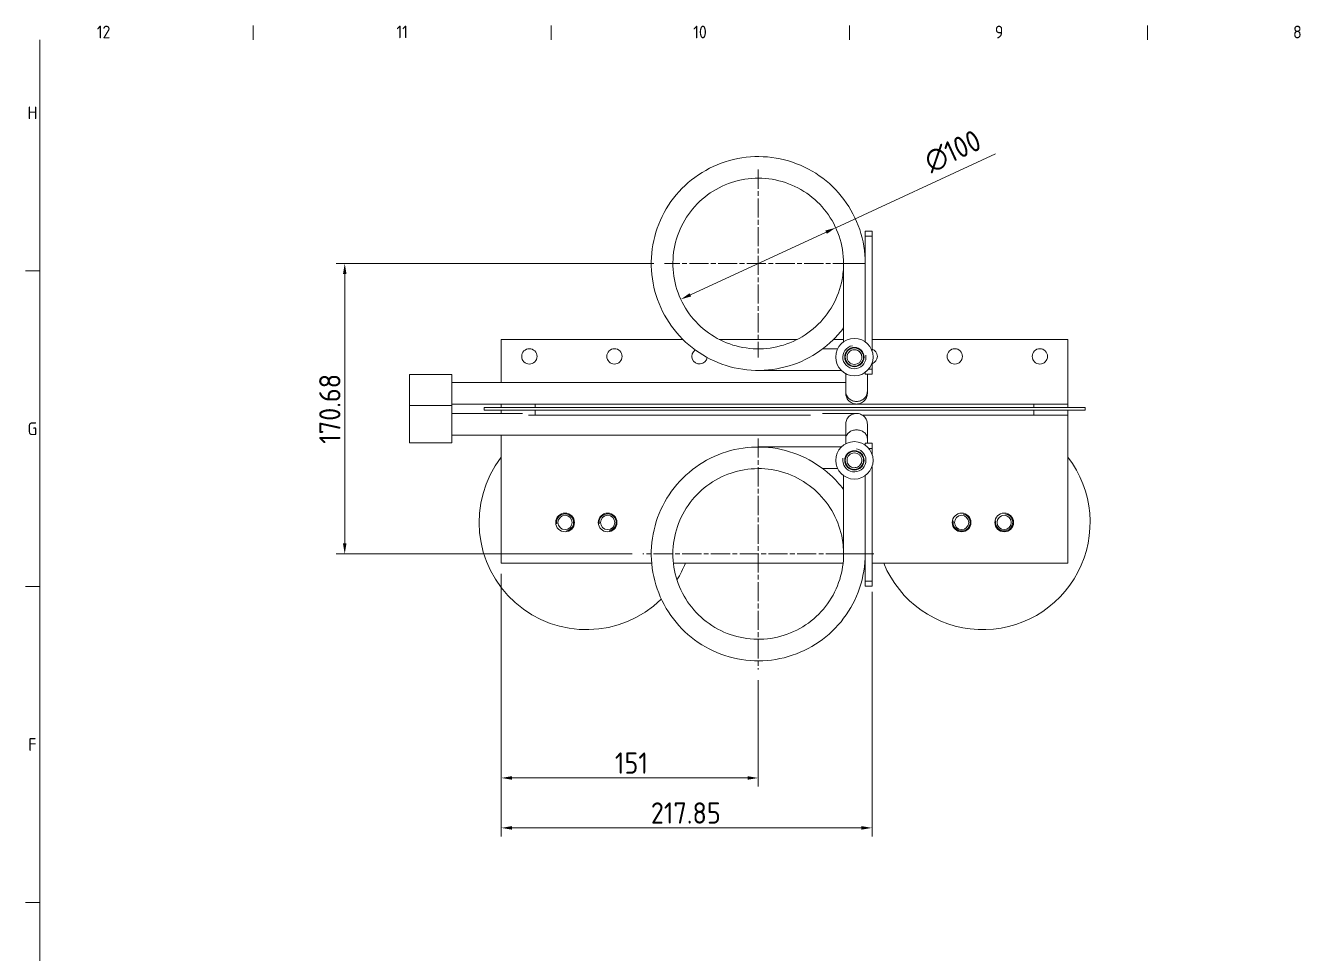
# Model space of a CAD drawing. Header units: millimetres. Extents: x 0 to 2102, y 0 to 1485.
# Drawn here: x 41 to 791, y 898 to 1444 of the extents above; entities that cross this region are included whole.
import ezdxf

# ---------------------------------------------------------------- set-up
doc = ezdxf.new("R2010")
doc.units = ezdxf.units.MM
doc.header["$LTSCALE"] = 2.5
doc.linetypes.add('CHAIN', pattern=[0.3543, 0.2362, -0.0295, 0.0591, -0.0295])
doc.layers.get('0').update_dxf_attribs({"color": 3, "lineweight": 5})
for name, color, linetype, lineweight in [('가시적인 것(ISO)', 3, 'Continuous', 5), ('가시적인 좁은 것(ISO)', 3, 'Continuous', 5), ('경계(ISO)', 7, 'Continuous', 5), ('중심 표식(ISO)', 1, 'Continuous', 5), ('치수(ISO)', 2, 'Continuous', 5)]:
    doc.layers.add(name, color=color, linetype=linetype, lineweight=lineweight)
doc.styles.add('문자 텍스트_PSTEK_POSCO', font='isocp.shx')
doc.styles.add('치수 텍스트_PSTEK_POSCO', font='isocp.shx')
doc.dimstyles.new('치수_PSTEK_POSCO', dxfattribs={"dimscale": 2.5, "dimtxt": 5, "dimasz": 2.5, "dimexe": 2, "dimexo": 2.5, "dimgap": 1, "dimtad": 1, "dimrnd": 1e-08, "dimdsep": 46, "dimtxsty": '치수 텍스트_PSTEK_POSCO', "dimcen": 0.09, "dimdle": 10, "dimclrd": 7, "dimclre": 7, "dimclrt": 2, "dimadec": 1, "dimazin": 2, "dimtfac": 1, "dimtmove": 0, "dimatfit": 3, "dimfxl": 0, "dimtolj": 1, "dimlwd": -1, "dimlwe": -1, "dimarcsym": 0})

# ---------------------------------------------------------------- blocks, each defined once
blk = doc.blocks.new('경계 Default Border')
at = {"layer": '경계(ISO)'}
for p, q in [((70.08, 574), (70.08, 577.4)), ((140.17, 574), (140.17, 577.4)), ((210.25, 574), (210.25, 577.4)), ((280.33, 574), (280.33, 577.4)), ((20, 519.75), (16.6, 519.75)), ((20, 445.5), (16.6, 445.5)), ((20, 371.25), (16.6, 371.25))]:
    blk.add_line(p, q, dxfattribs=at)
at = {"layer": '경계(ISO)', "flags": 128}
blk.add_lwpolyline([(20, 20), (20, 574)], dxfattribs=at)
at = {"layer": '경계(ISO)', "color": 2, "char_height": 3, "attachment_point": 7, "style": '문자 텍스트_PSTEK_POSCO'}
for s, insert in [('12', (33.36, 574.37)), ('11', (103.78, 574.4)), ('10', (173.53, 574.37)), ('9', (244.44, 574.37)), ('8', (314.52, 574.37)), ('H', (17.08, 555.37)), ('G', (17.08, 481.1)), ('F', (17.24, 406.87))]:
    blk.add_mtext(s, dxfattribs=dict(at, insert=insert))
blk = doc.blocks.new('*D40')
at = {"layer": 'Defpoints', "color": 0}
for p in [(416.9, 1303.62), (229.07, 1132.94), (404.2, 1132.94)]:
    blk.add_point(p, dxfattribs=at)
at = {"layer": '치수(ISO)', "color": 7}
for p, q in [((410.65, 1303.62), (224.07, 1303.62)), ((229.07, 1297.37), (229.07, 1139.19)), ((397.95, 1132.94), (224.07, 1132.94))]:
    blk.add_line(p, q, dxfattribs=at)
for points in [[(228.03, 1297.37), (230.12, 1297.37), (229.07, 1303.62)], [(228.03, 1139.19), (230.12, 1139.19), (229.07, 1132.94)]]:
    blk.add_solid(points, dxfattribs=at)
at = {"layer": '치수(ISO)', "color": 2, "insert": (220.32, 1197.66), "char_height": 12.5, "attachment_point": 4, "rotation": 90, "style": '치수 텍스트_PSTEK_POSCO'}
blk.add_mtext('\\A1;170.68', dxfattribs=at)
blk = doc.blocks.new('*D41')
at = {"layer": 'Defpoints', "color": 0}
for p in [(321.05, 1127.44), (472.05, 1065.09), (472.05, 1001.28)]:
    blk.add_point(p, dxfattribs=at)
at = {"layer": '치수(ISO)', "color": 7}
for p, q in [((321.05, 1121.19), (321.05, 996.28)), ((472.05, 1058.84), (472.05, 996.28)), ((327.3, 1001.28), (465.8, 1001.28))]:
    blk.add_line(p, q, dxfattribs=at)
for points in [[(327.3, 1002.32), (327.3, 1000.24), (321.05, 1001.28)], [(465.8, 1002.32), (465.8, 1000.24), (472.05, 1001.28)]]:
    blk.add_solid(points, dxfattribs=at)
at = {"layer": '치수(ISO)', "color": 2, "insert": (387.8, 1010.03), "char_height": 12.5, "attachment_point": 4, "style": '치수 텍스트_PSTEK_POSCO'}
blk.add_mtext('\\A1;151', dxfattribs=at)
blk = doc.blocks.new('*D42')
at = {"layer": 'Defpoints', "color": 0}
for p in [(321.05, 1127.44), (538.9, 1116.94), (321.05, 971.93)]:
    blk.add_point(p, dxfattribs=at)
at = {"layer": '치수(ISO)', "color": 7}
for p, q in [((321.05, 1121.19), (321.05, 966.93)), ((538.9, 1110.69), (538.9, 966.93)), ((532.65, 971.93), (327.3, 971.93))]:
    blk.add_line(p, q, dxfattribs=at)
for points in [[(327.3, 972.97), (327.3, 970.89), (321.05, 971.93)], [(532.65, 972.97), (532.65, 970.89), (538.9, 971.93)]]:
    blk.add_solid(points, dxfattribs=at)
at = {"layer": '치수(ISO)', "color": 2, "insert": (408.93, 980.68), "char_height": 12.5, "attachment_point": 4, "style": '치수 텍스트_PSTEK_POSCO'}
blk.add_mtext('\\A1;217.85', dxfattribs=at)
blk = doc.blocks.new('*D50')
at = {"layer": 'Defpoints', "color": 0}
for p in [(517.57, 1324.65), (426.52, 1282.59)]:
    blk.add_point(p, dxfattribs=at)
at = {"layer": '치수(ISO)', "color": 7}
for p, q in [((517.57, 1324.65), (611.55, 1368.07)), ((432.2, 1285.21), (511.9, 1322.03))]:
    blk.add_line(p, q, dxfattribs=at)
for points in [[(511.46, 1322.98), (512.34, 1321.09), (517.57, 1324.65)], [(431.76, 1286.16), (432.63, 1284.27), (426.52, 1282.59)]]:
    blk.add_solid(points, dxfattribs=at)
at = {"layer": '치수(ISO)', "color": 2, "insert": (564.49, 1359.44), "char_height": 12.5, "attachment_point": 4, "rotation": 24.79419, "style": '치수 텍스트_PSTEK_POSCO'}
blk.add_mtext('\\A1; \\fAIGDT|b0|i0;\\H12.5000;n\\fisocp|b0|i0;\\H12.5000;100', dxfattribs=at)

msp = doc.modelspace()

# ---------------------------------------------------------------- linework, layer by layer
at = {"layer": '가시적인 것(ISO)'}
for p, q in [((534.8975, 1322.6218), (534.8975, 1319.6218)), ((538.8975, 1322.6218), (534.8975, 1322.6218)), ((534.8975, 1319.6218), (538.8975, 1319.6218)), ((534.8975, 1319.6218), (534.8975, 1257.6036)), ((538.8975, 1319.6218), (538.8975, 1322.6218)), ((538.8975, 1319.6218), (538.8975, 1252.3468)), ((534.8975, 1303.6215), (522.1975, 1303.6215)), ((522.1975, 1292.9846), (522.1975, 1303.6215)), ((321.0475, 1259.0422), (321.0475, 1233.7422)), ((427.744, 1259.0422), (321.0475, 1259.0422)), ((495.0193, 1259.0422), (449.0757, 1259.0422)), ((522.1975, 1259.0422), (516.3511, 1259.0422)), ((654.0475, 1259.0422), (538.8975, 1259.0422)), ((654.0475, 1259.0422), (654.0475, 1223.0422)), ((518.6745, 1253.4715), (509.9302, 1253.4715)), ((538.8975, 1244.8963), (538.8975, 1241.6218)), ((267.0475, 1220.1678), (267.0475, 1238.3964)), ((267.0475, 1238.3964), (292.0475, 1238.3964)), ((292.0475, 1238.3964), (292.0475, 1216.3964)), ((472.0475, 1240.7715), (484.8151, 1240.7715)), ((484.8151, 1240.7715), (520.8418, 1240.7715)), ((523.4651, 1238.8661), (523.4651, 1228.6159)), ((534.8975, 1239.6395), (534.8975, 1238.6218)), ((534.8975, 1238.6218), (538.8975, 1238.6218)), ((536.1651, 1238.6218), (536.1651, 1228.6159)), ((538.8975, 1241.6218), (537.033, 1241.6218)), ((538.8975, 1238.6218), (538.8975, 1241.6218)), ((484.8151, 1233.7422), (292.0475, 1233.7422)), ((523.4651, 1233.7422), (484.8151, 1233.7422)), ((523.4651, 1228.6159), (523.4651, 1227.3922)), ((536.1651, 1227.3922), (536.1651, 1228.6159)), ((654.0475, 1223.0422), (654.0475, 1221.0422)), ((267.0471, 1220.1678), (267.0471, 1198.1678)), ((267.0471, 1220.1678), (292.0471, 1220.1678)), ((292.0471, 1198.1678), (292.0471, 1220.1678)), ((292.0471, 1216.3964), (292.0475, 1216.3964)), ((333.4485, 1215.5219), (292.0471, 1215.5219)), ((321.0475, 1221.0422), (292.0475, 1221.0422)), ((311.0475, 1219.0422), (311.0475, 1217.4422)), ((664.0475, 1219.0422), (311.0475, 1219.0422)), ((311.0475, 1217.4422), (664.0475, 1217.4422)), ((321.0475, 1221.0422), (341.0475, 1221.0422)), ((321.0475, 1219.0422), (321.0475, 1221.0422)), ((321.0475, 1215.5219), (321.0475, 1217.4422)), ((341.0475, 1214.4422), (336.9907, 1214.4422)), ((341.0475, 1221.0422), (341.0475, 1219.0422)), ((634.0475, 1221.0422), (341.0475, 1221.0422)), ((341.0475, 1217.4422), (341.0475, 1214.4422)), ((341.0475, 1214.4422), (502.7014, 1214.4422)), ((509.8384, 1215.5219), (529.8151, 1215.5219)), ((533.3573, 1214.4422), (634.0475, 1214.4422)), ((634.0475, 1221.0422), (654.0475, 1221.0422)), ((634.0475, 1219.0422), (634.0475, 1221.0422)), ((634.0475, 1214.4422), (634.0475, 1217.4422)), ((654.0475, 1214.4422), (634.0475, 1214.4422)), ((654.0475, 1221.0422), (654.0475, 1219.0422)), ((654.0475, 1217.4422), (654.0475, 1214.4422)), ((654.0475, 1211.4422), (654.0475, 1214.4422)), ((664.0475, 1219.0422), (664.0475, 1217.4422)), ((523.4651, 1206.1306), (523.4651, 1209.1719)), ((536.1651, 1209.1719), (536.1651, 1206.1306)), ((654.0475, 1127.4422), (654.0475, 1211.4422)), ((484.8151, 1202.8219), (292.0471, 1202.8219)), ((321.0475, 1127.4422), (321.0475, 1202.8219)), ((523.4651, 1202.8219), (484.8151, 1202.8219)), ((523.4651, 1200.6609), (523.4651, 1206.1306)), ((523.4651, 1198.8079), (523.4651, 1200.6609)), ((523.4651, 1197.698), (523.4651, 1198.8079)), ((536.1651, 1200.6609), (536.1651, 1206.1306)), ((536.1651, 1198.8079), (536.1651, 1200.6609)), ((536.1651, 1198.8079), (536.1651, 1197.9428)), ((267.0471, 1198.1678), (292.0471, 1198.1678)), ((472.0475, 1195.7926), (484.8151, 1195.7926)), ((484.8151, 1195.7926), (520.8418, 1195.7926)), ((538.8975, 1197.9428), (534.8975, 1197.9428)), ((534.8975, 1197.9428), (534.8975, 1196.9246)), ((537.0326, 1194.9428), (538.8975, 1194.9428)), ((538.8975, 1194.9428), (538.8975, 1197.9428)), ((538.8975, 1194.9428), (538.8975, 1191.6678)), ((538.8975, 1184.2173), (538.8975, 1116.9428)), ((518.6745, 1183.0926), (509.9302, 1183.0926)), ((534.8975, 1178.9605), (534.8975, 1116.9428)), ((522.1975, 1132.9426), (522.1975, 1143.5795)), ((534.8975, 1132.9426), (522.1975, 1132.9426)), ((321.0475, 1127.4422), (409.4387, 1127.4422)), ((422.2001, 1127.4422), (521.895, 1127.4422)), ((534.6564, 1127.4422), (534.8975, 1127.4422)), ((538.8975, 1127.4422), (654.0475, 1127.4422)), ((534.8975, 1116.9428), (534.8975, 1113.9428)), ((538.8975, 1116.9428), (534.8975, 1116.9428)), ((538.8975, 1113.9428), (538.8975, 1116.9428)), ((534.8975, 1113.9428), (538.8975, 1113.9428))]:
    msp.add_line(p, q, dxfattribs=at)
for centre, radius in [((528.5475, 1248.6215), 11), ((337.5475, 1249.0422), 4.5), ((387.5475, 1249.0422), 4.5), ((528.5475, 1248.6215), 5.6795), ((528.5475, 1248.6215), 5.4105), ((528.5475, 1248.6215), 5.3595), ((587.5475, 1249.0422), 4.5), ((637.5475, 1249.0422), 4.5), ((528.5475, 1187.9426), 11), ((528.5475, 1187.9426), 5.6795), ((528.5475, 1187.9426), 5.4105), ((528.5475, 1187.9426), 5.3595), ((358.5475, 1151.4422), 5.5), ((358.5475, 1151.4422), 4.188), ((383.5475, 1151.4422), 5.5), ((383.5475, 1151.4422), 4.188), ((591.5475, 1151.4422), 5.5), ((591.5475, 1151.4422), 4.188), ((616.5475, 1151.4422), 5.5), ((616.5475, 1151.4422), 4.188)]:
    msp.add_circle(centre, radius, dxfattribs=at)
for centre, radius, start, end in [((437.5475, 1249.0422), 4.5, 123.387068, 352.0183946), ((537.5475, 1249.0422), 4.5, 287.4576031, 72.5423969), ((371.0475, 1151.4422), 63, 142.5280048, 314.3447172), ((604.0475, 1151.4422), 63, 202.3926878, 37.4719952), ((371.0475, 1151.4422), 63, 327.6391221, 337.6073122)]:
    msp.add_arc(centre, radius, start, end, dxfattribs=at)
for points, knots in [([(522.1935, 1265.7419), (520.309, 1263.2472), (518.2421, 1260.8918), (511.2489, 1254.0432), (505.6515, 1250.0908), (493.6463, 1244.2224), (487.0892, 1242.2334), (473.8471, 1240.443), (466.9973, 1240.6195), (453.8649, 1243.0893), (447.4189, 1245.4134), (435.7319, 1251.8921), (430.3455, 1256.1273), (421.2925, 1265.956), (417.5134, 1271.6718), (412.0152, 1283.8508), (410.2277, 1290.4657), (408.8435, 1303.7564), (409.2296, 1310.5977), (412.1001, 1323.6483), (414.6204, 1330.0201), (421.4537, 1341.5033), (425.8519, 1346.7577), (435.9531, 1355.5056), (441.7818, 1359.108), (454.1234, 1364.2309), (460.7899, 1365.815), (474.1168, 1366.7918), (480.943, 1366.1966), (493.8996, 1362.9279), (500.1913, 1360.2138), (511.46, 1353.0322), (516.5773, 1348.4753), (525.0119, 1338.1112), (528.4343, 1332.1749), (533.177, 1319.6823), (534.5564, 1312.9704), (534.8786, 1305.4046), (534.8975, 1304.513), (534.8975, 1303.6215)], [269.71437117, 269.71437117, 269.71437117, 269.71437117, 270.64723731, 270.64723731, 272.65344548, 272.65344548, 274.65962711, 274.65962711, 276.66580969, 276.66580969, 278.67199223, 278.67199223, 280.67817477, 280.67817477, 282.68435731, 282.68435731, 284.69053985, 284.69053985, 286.69672239, 286.69672239, 288.70290493, 288.70290493, 290.70908748, 290.70908748, 292.71527002, 292.71527002, 294.72145256, 294.72145256, 296.7276351, 296.7276351, 298.73381764, 298.73381764, 300.74000018, 300.74000018, 302.74618272, 302.74618272, 304.75236527, 304.75236527, 305.02002754, 305.02002754, 305.02002754, 305.02002754]), ([(522.1975, 1303.6215), (522.1975, 1309.0502), (521.2927, 1314.5488), (517.8451, 1324.7407), (515.2902, 1329.5736), (508.8666, 1338.0864), (504.9171, 1341.8716), (496.1362, 1347.9297), (491.1956, 1350.278), (480.9536, 1353.2618), (475.5248, 1353.9344), (464.8643, 1353.5402), (459.4999, 1352.4686), (449.5062, 1348.7365), (444.7525, 1346.0297), (436.4431, 1339.3398), (432.7839, 1335.2735), (427.0047, 1326.3067), (424.8127, 1321.2948), (422.152, 1310.9641), (421.6503, 1305.5169), (422.3791, 1294.874), (423.6187, 1289.546), (427.6628, 1279.6744), (430.5175, 1275.0081), (437.4651, 1266.9128), (441.6444, 1263.3832), (450.7882, 1257.8885), (455.8665, 1255.8549), (466.2757, 1253.5201), (471.736, 1253.1897), (482.3507, 1254.2524), (487.6372, 1255.6587), (497.3769, 1260.0108), (501.9512, 1263.0107), (509.8243, 1270.2091), (513.2209, 1274.4972), (518.4257, 1283.8091), (520.2988, 1288.9488), (521.8946, 1297.2803), (522.1937, 1300.453), (522.1937, 1303.6215)], [0, 0, 0, 0, 1.63088915, 1.63088915, 3.2322793, 3.2322793, 4.83472971, 4.83472971, 6.43714235, 6.43714235, 8.03955634, 8.03955634, 9.64197029, 9.64197029, 11.24438423, 11.24438423, 12.84679818, 12.84679818, 14.44921212, 14.44921212, 16.05162606, 16.05162606, 17.65404001, 17.65404001, 19.25645395, 19.25645395, 20.85886789, 20.85886789, 22.46128184, 22.46128184, 24.06369578, 24.06369578, 25.66610973, 25.66610973, 27.26852367, 27.26852367, 28.87093761, 28.87093761, 30.47335156, 30.47335156, 31.41939611, 31.41939611, 31.41939611, 31.41939611]), ([(522.1975, 1257.6036), (522.1975, 1257.6453), (522.1975, 1257.6871), (522.1975, 1260.7837), (522.1975, 1264.5855), (522.1975, 1273.1628), (522.1975, 1278.0578), (522.1975, 1286.3484), (522.1975, 1289.6557), (522.1975, 1292.9846)], [3.03603686, 3.03603686, 3.03603686, 3.03603686, 3.05789573, 3.05789573, 4.65046803, 4.65046803, 6.26069006, 6.26069006, 7.26577968, 7.26577968, 7.26577968, 7.26577968]), ([(532.8975, 1248.6215), (532.8975, 1248.6769), (532.8965, 1248.7323), (532.8766, 1249.245), (532.7837, 1249.7053), (532.4603, 1250.5649), (532.2251, 1250.9747), (531.6426, 1251.6925), (531.2872, 1252.0089), (530.5034, 1252.5079), (530.0648, 1252.6964), (529.1623, 1252.9227), (528.6873, 1252.9636), (527.7624, 1252.895), (527.3011, 1252.7856), (526.4493, 1252.4332), (526.048, 1252.1868), (525.3534, 1251.5896), (525.051, 1251.2321), (524.5766, 1250.4452), (524.4003, 1250.0049), (524.2501, 1249.3296), (524.2182, 1249.1008), (524.2, 1248.7883), (524.1975, 1248.7049), (524.1975, 1248.6215)], [0, 0, 0, 0, 0.01660836, 0.01660836, 0.15393642, 0.15393642, 0.29213739, 0.29213739, 0.43125722, 0.43125722, 0.57089208, 0.57089208, 0.71037144, 0.71037144, 0.84911423, 0.84911423, 0.98691639, 0.98691639, 1.12392297, 1.12392297, 1.2625709, 1.2625709, 1.3314609, 1.3314609, 1.35646759, 1.35646759, 1.35646759, 1.35646759]), ([(532.8975, 1248.6215), (532.8975, 1248.0767), (532.7875, 1247.4959), (532.3411, 1246.4289), (532.0047, 1245.9426), (531.2308, 1245.1766), (530.7419, 1244.8455), (529.6723, 1244.4069), (529.0916, 1244.2993), (528.0035, 1244.2993), (527.4227, 1244.4069), (526.3531, 1244.8455), (525.8643, 1245.1766), (525.0903, 1245.9426), (524.754, 1246.4289), (524.3076, 1247.4959), (524.1975, 1248.0767), (524.1975, 1249.1664), (524.3076, 1249.7472), (524.754, 1250.8142), (525.0903, 1251.3005), (525.8643, 1252.0665), (526.3531, 1252.3976), (527.4227, 1252.8362), (528.0035, 1252.9438), (529.0916, 1252.9438), (529.6723, 1252.8362), (530.7419, 1252.3976), (531.2308, 1252.0665), (532.0047, 1251.3005), (532.3411, 1250.8142), (532.7875, 1249.7472), (532.8975, 1249.1664), (532.8975, 1248.6215)], [0, 0, 0, 0, 0.16345672, 0.16345672, 0.32691344, 0.32691344, 0.49013217, 0.49013217, 0.65335091, 0.65335091, 0.81656965, 0.81656965, 0.97978839, 0.97978839, 1.1432451, 1.1432451, 1.30670182, 1.30670182, 1.47015854, 1.47015854, 1.63361526, 1.63361526, 1.79683399, 1.79683399, 1.96005273, 1.96005273, 2.12327147, 2.12327147, 2.28649021, 2.28649021, 2.44994693, 2.44994693, 2.61340364, 2.61340364, 2.61340364, 2.61340364]), ([(523.4651, 1228.6159), (523.4651, 1228.5937), (523.4652, 1228.5716), (523.4747, 1227.742), (523.6515, 1226.9445), (524.3119, 1225.4799), (524.7819, 1224.824), (525.9568, 1223.7213), (526.6502, 1223.2846), (528.1743, 1222.688), (528.9907, 1222.5344), (529.8151, 1222.5344)], [-0.00694164, -0.00694164, -0.00694164, -0.00694164, 0, 0, 0.25317662, 0.25317662, 0.50034352, 0.50034352, 0.74713744, 0.74713744, 0.9944683, 0.9944683, 0.9944683, 0.9944683]), ([(523.4651, 1227.3922), (523.4651, 1226.65), (523.5952, 1225.9129), (524.1338, 1224.4378), (524.5663, 1223.7239), (525.6808, 1222.502), (526.352, 1222.0058), (527.5226, 1221.452), (527.9666, 1221.2992), (528.8802, 1221.094), (529.3469, 1221.0422), (529.8151, 1221.0422)], [3.00173252, 3.00173252, 3.00173252, 3.00173252, 3.22477013, 3.22477013, 3.47282937, 3.47282937, 3.72088861, 3.72088861, 3.86133764, 3.86133764, 4.00178668, 4.00178668, 4.00178668, 4.00178668]), ([(529.8151, 1222.5344), (530.6378, 1222.5344), (531.4525, 1222.6874), (532.9747, 1223.2819), (533.6678, 1223.7174), (534.8422, 1224.817), (535.3124, 1225.4708), (535.9769, 1226.9364), (536.1555, 1227.7378), (536.165, 1228.5715), (536.1651, 1228.5937), (536.1651, 1228.6159)], [0.9944683, 0.9944683, 0.9944683, 0.9944683, 1.24128191, 1.24128191, 1.48780554, 1.48780554, 1.73446054, 1.73446054, 1.98892973, 1.98892973, 1.99587878, 1.99587878, 1.99587878, 1.99587878]), ([(529.8151, 1221.0422), (530.642, 1221.0422), (531.4609, 1221.2037), (532.9908, 1221.8315), (533.6872, 1222.2919), (534.8642, 1223.4535), (535.3336, 1224.1437), (535.9815, 1225.6653), (536.1537, 1226.4821), (536.1649, 1227.3366), (536.1651, 1227.3644), (536.1651, 1227.3922)], [0, 0, 0, 0, 0.24805924, 0.24805924, 0.49611848, 0.49611848, 0.74417772, 0.74417772, 0.99223696, 0.99223696, 1.00057265, 1.00057265, 1.00057265, 1.00057265]), ([(523.4651, 1209.1719), (523.4651, 1209.9141), (523.5952, 1210.6512), (524.1338, 1212.1263), (524.5663, 1212.8402), (525.6808, 1214.0621), (526.352, 1214.5583), (527.5226, 1215.1121), (527.9666, 1215.2649), (528.8802, 1215.4701), (529.3469, 1215.5219), (529.8151, 1215.5219)], [3.00173252, 3.00173252, 3.00173252, 3.00173252, 3.22477013, 3.22477013, 3.47282937, 3.47282937, 3.72088861, 3.72088861, 3.86133764, 3.86133764, 4.00178668, 4.00178668, 4.00178668, 4.00178668]), ([(529.8151, 1215.5219), (530.642, 1215.5219), (531.4609, 1215.3604), (532.9908, 1214.7326), (533.6872, 1214.2722), (534.8642, 1213.1106), (535.3336, 1212.4204), (535.9815, 1210.8988), (536.1537, 1210.082), (536.1649, 1209.2275), (536.1651, 1209.1997), (536.1651, 1209.1719)], [0, 0, 0, 0, 0.24805924, 0.24805924, 0.49611848, 0.49611848, 0.74417772, 0.74417772, 0.99223696, 0.99223696, 1.00057265, 1.00057265, 1.00057265, 1.00057265]), ([(523.4651, 1200.6609), (523.4651, 1200.6742), (523.4652, 1200.6875), (523.4686, 1201.0539), (523.5161, 1201.4059), (523.6985, 1202.0988), (523.8335, 1202.4379), (524.3407, 1203.3725), (524.8124, 1203.9247), (525.9842, 1204.8507), (526.6719, 1205.2168), (528.1848, 1205.7185), (528.9959, 1205.848), (529.8151, 1205.848)], [-0.00490743, -0.00490743, -0.00490743, -0.00490743, 0, 0, 0.13049862, 0.13049862, 0.26182263, 0.26182263, 0.50789453, 0.50789453, 0.75242468, 0.75242468, 0.99823998, 0.99823998, 0.99823998, 0.99823998]), ([(529.8151, 1205.848), (530.6326, 1205.848), (531.4421, 1205.719), (532.9531, 1205.2191), (533.6406, 1204.8539), (534.812, 1203.9304), (535.2839, 1203.3797), (535.7933, 1202.4458), (535.9295, 1202.1056), (536.0677, 1201.5834), (536.1026, 1201.4082), (536.1504, 1201.0556), (536.1632, 1200.8783), (536.165, 1200.6875), (536.1651, 1200.6742), (536.1651, 1200.6609)], [0.99823998, 0.99823998, 0.99823998, 0.99823998, 1.24354373, 1.24354373, 1.48783709, 1.48783709, 1.73344679, 1.73344679, 1.86528322, 1.86528322, 1.93080432, 1.93080432, 1.99638593, 1.99638593, 2.00129785, 2.00129785, 2.00129785, 2.00129785]), ([(534.8975, 1132.9426), (534.8975, 1126.1426), (533.7647, 1119.255), (529.4484, 1106.4879), (526.2496, 1100.4334), (518.2068, 1089.7675), (513.2616, 1085.0242), (502.2662, 1077.4304), (496.0793, 1074.4854), (483.2524, 1070.7396), (476.4529, 1069.8921), (463.099, 1070.3751), (456.3785, 1071.7115), (443.8557, 1076.3741), (437.8977, 1079.7584), (427.4797, 1088.1265), (422.8902, 1093.2145), (415.6366, 1104.437), (412.8823, 1110.7112), (409.5307, 1123.6467), (408.8918, 1130.469), (409.7833, 1143.8018), (411.3247, 1150.4783), (416.3684, 1162.8525), (419.9335, 1168.7041), (428.6165, 1178.8611), (433.8426, 1183.2928), (445.2818, 1190.1995), (451.6374, 1192.7605), (464.6694, 1195.7146), (471.508, 1196.1444), (484.8073, 1194.8453), (491.4335, 1193.1002), (503.6475, 1187.6801), (509.3873, 1183.9377), (517.1992, 1176.8342), (519.8421, 1173.9354), (522.1936, 1170.8223)], [0, 0, 0, 0, 2.04181623, 2.04181623, 4.04671815, 4.04671815, 6.0529463, 6.0529463, 8.05912721, 8.05912721, 10.06530981, 10.06530981, 12.07149235, 12.07149235, 14.07767489, 14.07767489, 16.08385743, 16.08385743, 18.09003998, 18.09003998, 20.09622252, 20.09622252, 22.10240506, 22.10240506, 24.1085876, 24.1085876, 26.11477014, 26.11477014, 28.12095268, 28.12095268, 30.12713523, 30.12713523, 32.13331777, 32.13331777, 34.13950031, 34.13950031, 35.30373516, 35.30373516, 35.30373516, 35.30373516]), ([(532.8975, 1187.9426), (532.8975, 1188.4874), (532.7875, 1189.0682), (532.3411, 1190.1352), (532.0047, 1190.6215), (531.2308, 1191.3875), (530.7419, 1191.7186), (529.6723, 1192.1572), (529.0916, 1192.2648), (528.0035, 1192.2648), (527.4227, 1192.1572), (526.3531, 1191.7186), (525.8643, 1191.3875), (525.0903, 1190.6215), (524.754, 1190.1352), (524.3076, 1189.0682), (524.1975, 1188.4874), (524.1975, 1187.3977), (524.3076, 1186.8169), (524.754, 1185.7499), (525.0903, 1185.2636), (525.8643, 1184.4976), (526.3531, 1184.1665), (527.4227, 1183.7279), (528.0035, 1183.6203), (529.0916, 1183.6203), (529.6723, 1183.7279), (530.7419, 1184.1665), (531.2308, 1184.4976), (532.0047, 1185.2636), (532.3411, 1185.7499), (532.7875, 1186.8169), (532.8975, 1187.3977), (532.8975, 1187.9426)], [0, 0, 0, 0, 0.16345672, 0.16345672, 0.32691344, 0.32691344, 0.49013217, 0.49013217, 0.65335091, 0.65335091, 0.81656965, 0.81656965, 0.97978839, 0.97978839, 1.1432451, 1.1432451, 1.30670182, 1.30670182, 1.47015854, 1.47015854, 1.63361526, 1.63361526, 1.79683399, 1.79683399, 1.96005273, 1.96005273, 2.12327147, 2.12327147, 2.28649021, 2.28649021, 2.44994693, 2.44994693, 2.61340364, 2.61340364, 2.61340364, 2.61340364]), ([(524.1975, 1187.9426), (524.1975, 1187.8592), (524.2, 1187.7758), (524.2318, 1187.2292), (524.3363, 1186.7643), (524.6809, 1185.9111), (524.9227, 1185.5109), (525.5132, 1184.8133), (525.8696, 1184.5076), (526.6528, 1184.027), (527.0896, 1183.8469), (527.9895, 1183.6339), (528.4639, 1183.5992), (529.3898, 1183.6795), (529.8528, 1183.796), (530.7072, 1184.1642), (531.1093, 1184.4204), (531.8009, 1185.0378), (532.0997, 1185.4061), (532.5574, 1186.2058), (532.723, 1186.6466), (532.8692, 1187.3745), (532.8975, 1187.6606), (532.8975, 1187.9426)], [0, 0, 0, 0, 0.02500669, 0.02500669, 0.16426157, 0.16426157, 0.30106347, 0.30106347, 0.43845606, 0.43845606, 0.57672709, 0.57672709, 0.71589356, 0.71589356, 0.85553803, 0.85553803, 0.99498858, 0.99498858, 1.13367003, 1.13367003, 1.27139909, 1.27139909, 1.35639751, 1.35639751, 1.35639751, 1.35639751]), ([(522.1943, 1132.9426), (522.1943, 1136.5032), (521.814, 1140.0737), (519.9397, 1148.7479), (517.9462, 1153.842), (512.5234, 1163.0287), (509.0267, 1167.2356), (500.9863, 1174.2466), (496.3425, 1177.1379), (486.503, 1181.2593), (481.1849, 1182.5408), (470.5481, 1183.3531), (465.097, 1182.8942), (454.7458, 1180.3147), (449.7168, 1178.1621), (440.705, 1172.4535), (436.61, 1168.8264), (429.855, 1160.5698), (427.111, 1155.8375), (423.3006, 1145.8734), (422.1868, 1140.5177), (421.7089, 1129.8606), (422.3389, 1124.4266), (425.2421, 1114.1615), (427.5516, 1109.2026), (433.5404, 1100.3745), (437.2944, 1096.3955), (445.7591, 1089.9032), (450.5752, 1087.3091), (460.6541, 1083.8135), (466.0421, 1082.8685), (476.709, 1082.7256), (482.1205, 1083.5259), (492.2893, 1086.7501), (497.1733, 1089.2142), (505.8089, 1095.4774), (509.6681, 1099.3544), (515.8914, 1108.0188), (518.3329, 1112.9141), (521.4216, 1122.8137), (522.1975, 1127.9061), (522.1975, 1132.9426)], [212.08489284, 212.08489284, 212.08489284, 212.08489284, 213.14854117, 213.14854117, 214.75095512, 214.75095512, 216.35336906, 216.35336906, 217.955783, 217.955783, 219.55819695, 219.55819695, 221.16061089, 221.16061089, 222.76302484, 222.76302484, 224.36543878, 224.36543878, 225.96785272, 225.96785272, 227.57026667, 227.57026667, 229.17268061, 229.17268061, 230.77509456, 230.77509456, 232.3775085, 232.3775085, 233.97992244, 233.97992244, 235.58233639, 235.58233639, 237.18475033, 237.18475033, 238.78716427, 238.78716427, 240.38957822, 240.38957822, 241.99199216, 241.99199216, 243.50503473, 243.50503473, 243.50503473, 243.50503473]), ([(522.1975, 1143.5795), (522.1975, 1148.9499), (522.1975, 1154.2881), (522.1975, 1163.9857), (522.1975, 1168.482), (522.1975, 1174.7863), (522.1975, 1177.0162), (522.1975, 1178.9605)], [0, 0, 0, 0, 1.62145703, 1.62145703, 3.21362371, 3.21362371, 4.22702627, 4.22702627, 4.22702627, 4.22702627])]:
    msp.add_open_spline(points, degree=3, knots=knots, dxfattribs=at)
at = {"layer": '가시적인 좁은 것(ISO)'}
for centre, radius, start, end in [((528.5475, 1248.6215), 6.8087, 100, 10), ((528.5475, 1187.9426), 6.8087, 170, 80), ((358.5475, 1151.4422), 5, 280, 190), ((383.5475, 1151.4422), 5, 280, 190), ((591.5475, 1151.4422), 5, 170, 80), ((616.5475, 1151.4422), 5, 170, 80)]:
    msp.add_arc(centre, radius, start, end, dxfattribs=at)
at = {"layer": '중심 표식(ISO)', "linetype": 'CHAIN', "ltscale": 19.051651}
for p, q in [((472.0493, 1358.7717), (472.0493, 1248.4754)), ((527.1975, 1303.6235), (416.9012, 1303.6235)), ((472.0487, 1200.7891), (472.0487, 1065.0914)), ((539.8975, 1132.9402), (404.1998, 1132.9402))]:
    msp.add_line(p, q, dxfattribs=at)

# ---------------------------------------------------------------- block references
at = {"xscale": 2.5, "yscale": 2.5, "zscale": 2.5}
msp.add_blockref('경계 Default Border', (0, 0), dxfattribs=at)

# ---------------------------------------------------------------- dimensions: what is measured, and where the dimension line sits
at = {"layer": '치수(ISO)', "color": 7}
dim = msp.add_diameter_dim_2p(p1=(426.5238, 1282.5934), p2=(517.5749, 1324.6537), text=' \\fAIGDT|b0|i0;\\H12.5000;n\\fisocp|b0|i0;\\H12.5000;100', dimstyle='치수_PSTEK_POSCO', override={"dimdec": 2, "dimlfac": 1, "dimtp": 0, "dimtm": 0, "dimtdec": 2, "dimatfit": 2}, dxfattribs=at)
dim.commit()
dim.dimension.update_dxf_attribs({"geometry": '*D50', "text_midpoint": (589.3814, 1357.8241), "dimtype": 163})
for base, p1, p2, angle, picture, middle in [((229.0749, 1132.9402), (416.9012, 1303.6235), (404.1998, 1132.9402), 90, '*D40', (229.0749, 1218.2819)), ((321.0475, 971.931), (538.8975, 1116.9428), (321.0475, 1127.4422), 180, '*D42', (429.9725, 971.931))]:
    dim = msp.add_linear_dim(base=base, p1=p1, p2=p2, angle=angle, dimstyle='치수_PSTEK_POSCO', override={"dimdec": 2, "dimtp": 0, "dimtm": 0, "dimtdec": 2, "dimtofl": 0, "dimatfit": 1}, dxfattribs=at)
    dim.commit()
    dim.dimension.update_dxf_attribs({"geometry": picture, "text_midpoint": middle, "dimtype": 160})
dim = msp.add_linear_dim(base=(472.0487, 1001.2801), p1=(321.0475, 1127.4422), p2=(472.0487, 1065.0914), dimstyle='치수_PSTEK_POSCO', override={"dimdec": 2, "dimtp": 0, "dimtm": 0, "dimtdec": 2, "dimtofl": 0, "dimatfit": 1}, dxfattribs=at)
dim.commit()
dim.dimension.update_dxf_attribs({"geometry": '*D41', "text_midpoint": (396.5481, 1001.2801), "dimtype": 160})

doc.saveas('drawing.dxf')
